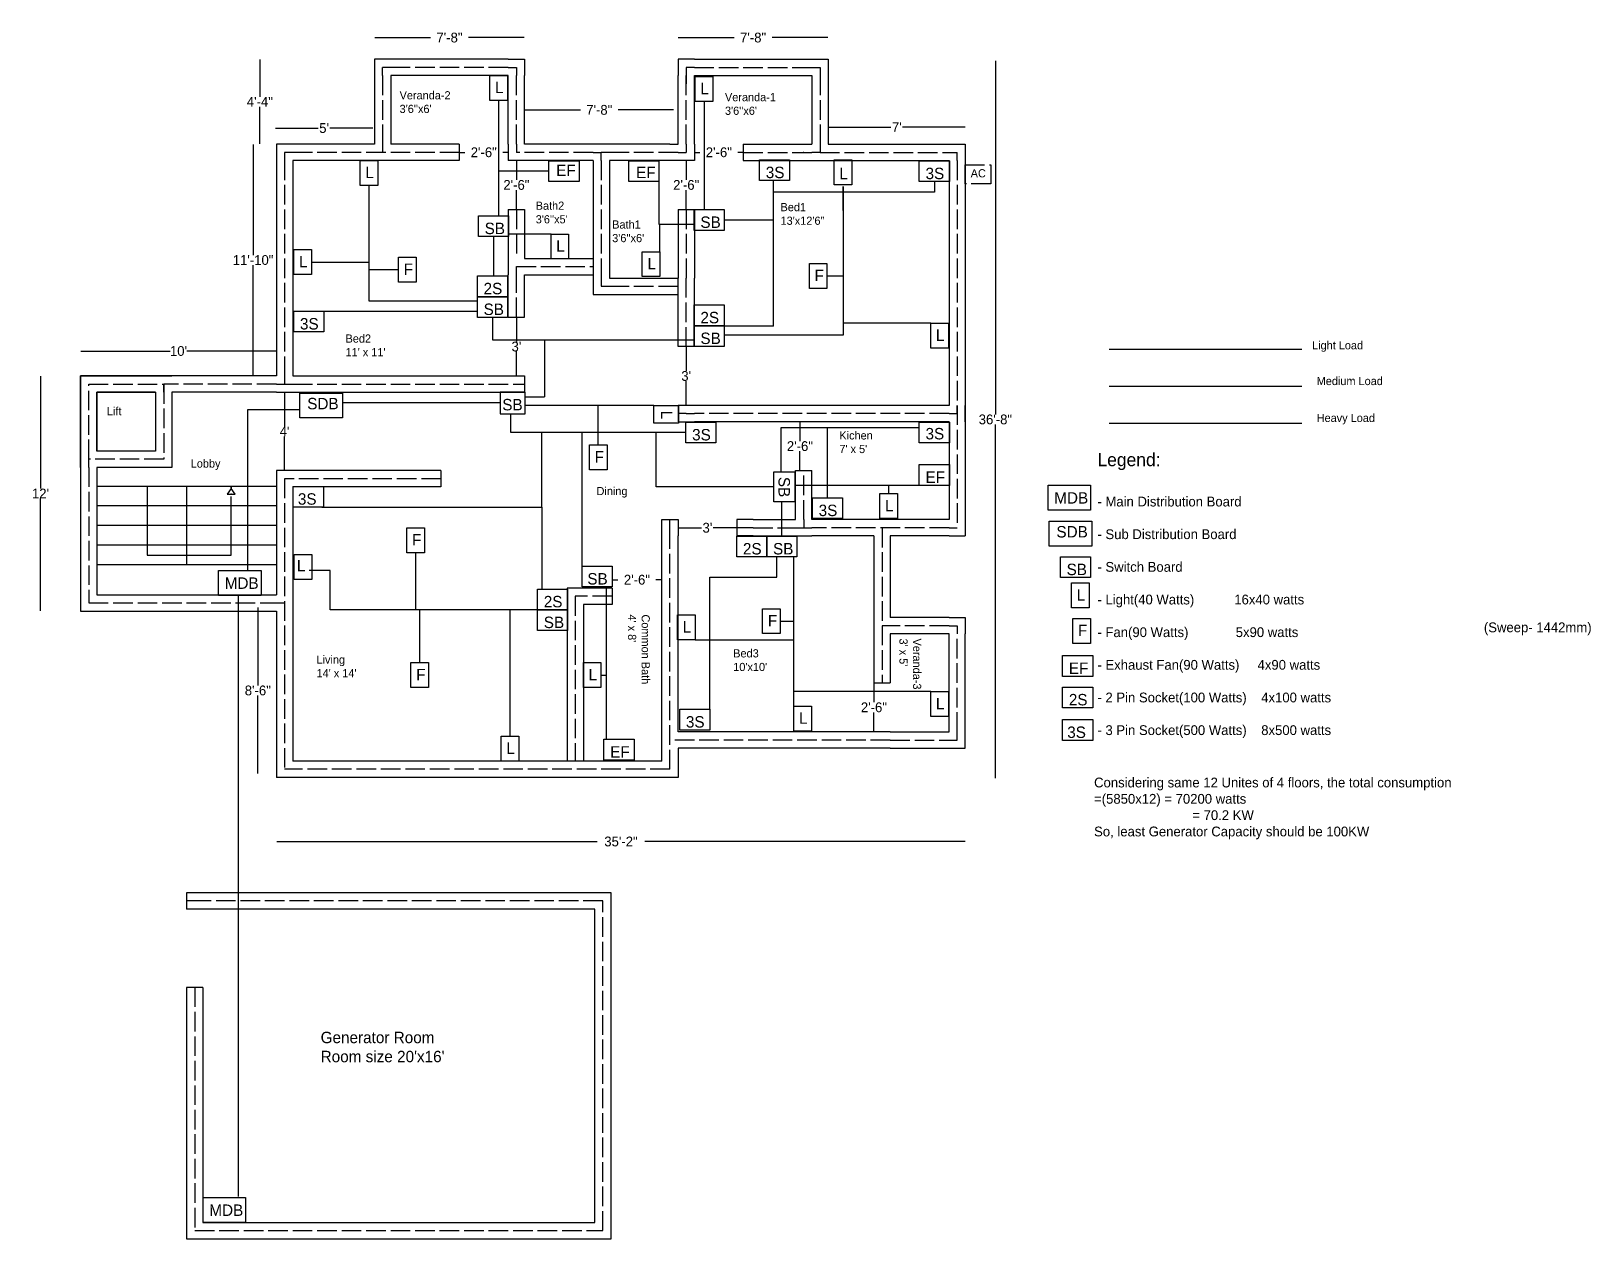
# Model space of a CAD drawing. Header units: inches. Extents: x -421 to 535, y -481 to 259.
import ezdxf

# ---------------------------------------------------------------- set-up
doc = ezdxf.new("R2010")
doc.units = ezdxf.units.IN
doc.header["$MEASUREMENT"] = 0
doc.linetypes.add('ACAD_ISO02W100', pattern=[15, 12, -3])
doc.dimstyles.get("Standard").update_dxf_attribs({"dimtxt": 0.18, "dimasz": 0.18, "dimexe": 0.18, "dimexo": 0.0625, "dimgap": 0.09, "dimtad": 0, "dimtih": 1, "dimtoh": 1, "dimdec": 4, "dimzin": 0, "dimdsep": 46, "dimtxsty": 'Standard', "dimcen": 0.09, "dimadec": 0, "dimazin": 0, "dimtfac": 1, "dimtdec": 4, "dimtofl": 0, "dimtmove": 0, "dimatfit": 3, "dimfxl": 1, "dimtolj": 1, "dimtzin": 0, "dimarcsym": 0})

# ---------------------------------------------------------------- blocks, each defined once
blk = doc.blocks.new('*D4')
at = {"color": 0, "lineweight": -2}
for p, q in [((-270.15, -237.35), (-73.86, -237.35)), ((151.61, -237.35), (-44.68, -237.35))]:
    blk.add_line(p, q, dxfattribs=at)
at = {"color": 0}
for points in [[(-270.15, -237.32), (-270.15, -237.38), (-270.33, -237.35)], [(151.61, -237.32), (151.61, -237.38), (151.79, -237.35)]]:
    blk.add_solid(points, dxfattribs=at)
at = {"layer": 'Defpoints', "color": 0}
for p in [(-270.33, -236.31), (151.79, -236.31), (151.79, -237.35)]:
    blk.add_point(p, dxfattribs=at)
at = {"color": 0, "insert": (-59.27, -237.35), "char_height": 6, "attachment_point": 5}
blk.add_mtext('\\A1;35\'-2"', dxfattribs=at)
blk = doc.blocks.new('*D5')
at = {"color": 0, "lineweight": -2}
for p, q in [((-64.52, -76.99), (-61.1, -76.99)), ((-34.51, -76.99), (-37.92, -76.99))]:
    blk.add_line(p, q, dxfattribs=at)
at = {"color": 0}
for points in [[(-64.52, -76.96), (-64.52, -77.02), (-64.7, -76.99)], [(-34.51, -76.96), (-34.51, -77.02), (-34.33, -76.99)]]:
    blk.add_solid(points, dxfattribs=at)
at = {"layer": 'Defpoints', "color": 0}
for p in [(-64.7, -76.99), (-64.7, -82.08), (-34.33, -82.08)]:
    blk.add_point(p, dxfattribs=at)
at = {"color": 0, "insert": (-49.51, -76.99), "char_height": 6, "attachment_point": 5}
blk.add_mtext('\\A1;2\'-6"', dxfattribs=at)
blk = doc.blocks.new('*D6')
at = {"color": 0, "lineweight": -2}
for p, q in [((-210.15, 255.13), (-175.92, 255.13)), ((-118.51, 255.13), (-152.74, 255.13))]:
    blk.add_line(p, q, dxfattribs=at)
at = {"color": 0}
for points in [[(-210.15, 255.16), (-210.15, 255.1), (-210.33, 255.13)], [(-118.51, 255.16), (-118.51, 255.1), (-118.33, 255.13)]]:
    blk.add_solid(points, dxfattribs=at)
at = {"layer": 'Defpoints', "color": 0}
for p in [(-118.33, 255.13), (-210.33, 241.85), (-118.33, 241.85)]:
    blk.add_point(p, dxfattribs=at)
at = {"color": 0, "insert": (-164.33, 255.13), "char_height": 6, "attachment_point": 5}
blk.add_mtext('\\A1;7\'-8"', dxfattribs=at)
blk = doc.blocks.new('*D7')
at = {"color": 0, "lineweight": -2}
for p, q in [((-270.94, 199.7), (-244.71, 199.7)), ((-211.3, 199.7), (-237.53, 199.7))]:
    blk.add_line(p, q, dxfattribs=at)
at = {"color": 0}
for points in [[(-270.94, 199.73), (-270.94, 199.67), (-271.12, 199.7)], [(-211.3, 199.73), (-211.3, 199.67), (-211.12, 199.7)]]:
    blk.add_solid(points, dxfattribs=at)
at = {"layer": 'Defpoints', "color": 0}
for p in [(-211.12, 199.7), (-271.12, 136.19), (-211.12, 136.19)]:
    blk.add_point(p, dxfattribs=at)
at = {"color": 0, "insert": (-241.12, 199.7), "char_height": 6, "attachment_point": 5}
blk.add_mtext("\\A1;5'", dxfattribs=at)
blk = doc.blocks.new('*D8')
at = {"color": 0, "lineweight": -2}
for p, q in [((-118.15, 210.85), (-84.17, 210.85)), ((-27.01, 210.85), (-60.99, 210.85))]:
    blk.add_line(p, q, dxfattribs=at)
at = {"color": 0}
for points in [[(-118.15, 210.88), (-118.15, 210.82), (-118.33, 210.85)], [(-27.01, 210.88), (-27.01, 210.82), (-26.83, 210.85)]]:
    blk.add_solid(points, dxfattribs=at)
at = {"layer": 'Defpoints', "color": 0}
for p in [(-26.83, 210.85), (-118.33, 189.85), (-26.83, 189.85)]:
    blk.add_point(p, dxfattribs=at)
at = {"color": 0, "insert": (-72.58, 210.85), "char_height": 6, "attachment_point": 5}
blk.add_mtext('\\A1;7\'-8"', dxfattribs=at)
blk = doc.blocks.new('*D9')
at = {"color": 0, "lineweight": -2}
for p, q in [((-24.15, 255.13), (10.08, 255.13)), ((67.49, 255.13), (33.26, 255.13))]:
    blk.add_line(p, q, dxfattribs=at)
at = {"color": 0}
for points in [[(-24.15, 255.16), (-24.15, 255.1), (-24.33, 255.13)], [(67.49, 255.16), (67.49, 255.1), (67.67, 255.13)]]:
    blk.add_solid(points, dxfattribs=at)
at = {"layer": 'Defpoints', "color": 0}
for p in [(67.67, 255.13), (-24.33, 241.85), (67.67, 241.85)]:
    blk.add_point(p, dxfattribs=at)
at = {"color": 0, "insert": (21.67, 255.13), "char_height": 6, "attachment_point": 5}
blk.add_mtext('\\A1;7\'-8"', dxfattribs=at)
blk = doc.blocks.new('*D10')
at = {"color": 0, "lineweight": -2}
for p, q in [((67.85, 200.21), (106.08, 200.21)), ((151.49, 200.21), (113.26, 200.21))]:
    blk.add_line(p, q, dxfattribs=at)
at = {"color": 0}
for points in [[(67.85, 200.24), (67.85, 200.18), (67.67, 200.21)], [(151.49, 200.24), (151.49, 200.18), (151.67, 200.21)]]:
    blk.add_solid(points, dxfattribs=at)
at = {"layer": 'Defpoints', "color": 0}
for p in [(151.67, 200.21), (67.67, 189.85), (151.67, 189.85)]:
    blk.add_point(p, dxfattribs=at)
at = {"color": 0, "insert": (109.67, 200.21), "char_height": 6, "attachment_point": 5}
blk.add_mtext("\\A1;7'", dxfattribs=at)
blk = doc.blocks.new('*D12')
at = {"color": 0, "lineweight": -2}
for p, q in [((-414.88, 47.67), (-414.88, -21.06)), ((-414.88, -95.97), (-414.88, -27.24))]:
    blk.add_line(p, q, dxfattribs=at)
at = {"color": 0}
for points in [[(-414.91, 47.67), (-414.85, 47.67), (-414.88, 47.85)], [(-414.91, -95.97), (-414.85, -95.97), (-414.88, -96.15)]]:
    blk.add_solid(points, dxfattribs=at)
at = {"layer": 'Defpoints', "color": 0}
for p in [(-390.33, 47.85), (-414.88, -96.15), (-390.33, -96.15)]:
    blk.add_point(p, dxfattribs=at)
at = {"color": 0, "insert": (-414.88, -24.15), "char_height": 6, "attachment_point": 5}
blk.add_mtext("\\A1;12'", dxfattribs=at)
blk = doc.blocks.new('*D13')
at = {"color": 0, "lineweight": -2}
for p, q in [((-390.15, 63.11), (-335.42, 63.11)), ((-270.51, 63.11), (-325.24, 63.11))]:
    blk.add_line(p, q, dxfattribs=at)
at = {"color": 0}
for points in [[(-390.15, 63.14), (-390.15, 63.08), (-390.33, 63.11)], [(-270.51, 63.14), (-270.51, 63.08), (-270.33, 63.11)]]:
    blk.add_solid(points, dxfattribs=at)
at = {"layer": 'Defpoints', "color": 0}
for p in [(-270.33, 63.11), (-390.33, 47.85), (-270.33, 47.85)]:
    blk.add_point(p, dxfattribs=at)
at = {"color": 0, "insert": (-330.33, 63.11), "char_height": 6, "attachment_point": 5}
blk.add_mtext("\\A1;10'", dxfattribs=at)
blk = doc.blocks.new('*D14')
at = {"color": 0, "lineweight": -2}
for p, q in [((-284.63, 189.67), (-284.63, 121.94)), ((-284.63, 48.03), (-284.63, 115.76))]:
    blk.add_line(p, q, dxfattribs=at)
at = {"color": 0}
for points in [[(-284.66, 189.67), (-284.6, 189.67), (-284.63, 189.85)], [(-284.66, 48.03), (-284.6, 48.03), (-284.63, 47.85)]]:
    blk.add_solid(points, dxfattribs=at)
at = {"layer": 'Defpoints', "color": 0}
for p in [(-284.63, 189.85), (-270.33, 189.85), (-270.51, 47.85)]:
    blk.add_point(p, dxfattribs=at)
at = {"color": 0, "insert": (-284.63, 118.85), "char_height": 6, "attachment_point": 5}
blk.add_mtext('\\A1;11\'-10"', dxfattribs=at)
blk = doc.blocks.new('*D15')
at = {"color": 0, "lineweight": -2}
for p, q in [((-281.74, -94.04), (-281.74, -141.74)), ((-281.74, -195.61), (-281.74, -147.92))]:
    blk.add_line(p, q, dxfattribs=at)
at = {"color": 0}
for points in [[(-281.77, -94.04), (-281.71, -94.04), (-281.74, -93.86)], [(-281.77, -195.61), (-281.71, -195.61), (-281.74, -195.79)]]:
    blk.add_solid(points, dxfattribs=at)
at = {"layer": 'Defpoints', "color": 0}
for p in [(-281.74, -93.86), (-259.65, -93.86), (-259.65, -195.79)]:
    blk.add_point(p, dxfattribs=at)
at = {"color": 0, "insert": (-281.74, -144.83), "char_height": 6, "attachment_point": 5}
blk.add_mtext('\\A1;8\'-6"', dxfattribs=at)
blk = doc.blocks.new('*D16')
at = {"color": 0, "lineweight": -2}
for p, q in [((-24.15, -45.15), (-9.92, -45.15)), ((11.49, -45.15), (-2.74, -45.15))]:
    blk.add_line(p, q, dxfattribs=at)
at = {"color": 0}
for points in [[(-24.15, -45.12), (-24.15, -45.18), (-24.33, -45.15)], [(11.49, -45.12), (11.49, -45.18), (11.67, -45.15)]]:
    blk.add_solid(points, dxfattribs=at)
at = {"layer": 'Defpoints', "color": 0}
for p in [(-24.33, -40.15), (11.67, -40.15), (11.67, -45.15)]:
    blk.add_point(p, dxfattribs=at)
at = {"color": 0, "insert": (-6.33, -45.15), "char_height": 6, "attachment_point": 5}
blk.add_mtext("\\A1;3'", dxfattribs=at)
blk = doc.blocks.new('*D17')
at = {"color": 0, "lineweight": -2}
for p, q in [((-19.33, 65.67), (-19.33, 50.91)), ((-19.33, 29.96), (-19.33, 44.73))]:
    blk.add_line(p, q, dxfattribs=at)
at = {"color": 0}
for points in [[(-19.36, 65.67), (-19.3, 65.67), (-19.33, 65.85)], [(-19.36, 29.96), (-19.3, 29.96), (-19.33, 29.78)]]:
    blk.add_solid(points, dxfattribs=at)
at = {"layer": 'Defpoints', "color": 0}
for p in [(-24.33, 65.85), (-23.97, 29.78), (-19.33, 29.78)]:
    blk.add_point(p, dxfattribs=at)
at = {"color": 0, "insert": (-19.33, 47.82), "char_height": 6, "attachment_point": 5}
blk.add_mtext("\\A1;3'", dxfattribs=at)
blk = doc.blocks.new('*D18')
at = {"color": 0, "lineweight": -2}
for p, q in [((-123.33, 83.67), (-123.33, 68.94)), ((-123.33, 48.03), (-123.33, 62.76))]:
    blk.add_line(p, q, dxfattribs=at)
at = {"color": 0}
for points in [[(-123.36, 83.67), (-123.3, 83.67), (-123.33, 83.85)], [(-123.36, 48.03), (-123.3, 48.03), (-123.33, 47.85)]]:
    blk.add_solid(points, dxfattribs=at)
at = {"layer": 'Defpoints', "color": 0}
for p in [(-123.33, 83.85), (-118.33, 83.85), (-118.33, 47.85)]:
    blk.add_point(p, dxfattribs=at)
at = {"color": 0, "insert": (-123.33, 65.85), "char_height": 6, "attachment_point": 5}
blk.add_mtext("\\A1;3'", dxfattribs=at)
blk = doc.blocks.new('*D19')
at = {"color": 0, "lineweight": -2}
for p, q in [((50.33, 19.67), (50.33, 7.94)), ((50.33, -9.97), (50.33, 1.76))]:
    blk.add_line(p, q, dxfattribs=at)
at = {"color": 0}
for points in [[(50.3, 19.67), (50.36, 19.67), (50.33, 19.85)], [(50.3, -9.97), (50.36, -9.97), (50.33, -10.15)]]:
    blk.add_solid(points, dxfattribs=at)
at = {"layer": 'Defpoints', "color": 0}
for p in [(50.33, 19.85), (57.67, 19.85), (57.67, -10.15)]:
    blk.add_point(p, dxfattribs=at)
at = {"color": 0, "insert": (50.33, 4.85), "char_height": 6, "attachment_point": 5}
blk.add_mtext('\\A1;2\'-6"', dxfattribs=at)
blk = doc.blocks.new('*D20')
at = {"color": 0, "lineweight": -2}
for p, q in [((-158.15, 184.85), (-154.92, 184.85)), ((-128.51, 184.85), (-131.74, 184.85))]:
    blk.add_line(p, q, dxfattribs=at)
at = {"color": 0}
for points in [[(-158.15, 184.88), (-158.15, 184.82), (-158.33, 184.85)], [(-128.51, 184.88), (-128.51, 184.82), (-128.33, 184.85)]]:
    blk.add_solid(points, dxfattribs=at)
at = {"layer": 'Defpoints', "color": 0}
for p in [(-158.33, 189.85), (-128.33, 189.85), (-128.33, 184.85)]:
    blk.add_point(p, dxfattribs=at)
at = {"color": 0, "insert": (-143.33, 184.85), "char_height": 6, "attachment_point": 5}
blk.add_mtext('\\A1;2\'-6"', dxfattribs=at)
blk = doc.blocks.new('*D21')
at = {"color": 0, "lineweight": -2}
for p, q in [((-123.33, 179.67), (-123.33, 167.94)), ((-123.33, 150.03), (-123.33, 161.76))]:
    blk.add_line(p, q, dxfattribs=at)
at = {"color": 0}
for points in [[(-123.36, 179.67), (-123.3, 179.67), (-123.33, 179.85)], [(-123.36, 150.03), (-123.3, 150.03), (-123.33, 149.85)]]:
    blk.add_solid(points, dxfattribs=at)
at = {"layer": 'Defpoints', "color": 0}
for p in [(-123.33, 179.85), (-118.33, 179.85), (-118.33, 149.85)]:
    blk.add_point(p, dxfattribs=at)
at = {"color": 0, "insert": (-123.33, 164.85), "char_height": 6, "attachment_point": 5}
blk.add_mtext('\\A1;2\'-6"', dxfattribs=at)
blk = doc.blocks.new('*D22')
at = {"color": 0, "lineweight": -2}
for p, q in [((-19.33, 179.67), (-19.33, 167.94)), ((-19.33, 150.03), (-19.33, 161.76))]:
    blk.add_line(p, q, dxfattribs=at)
at = {"color": 0}
for points in [[(-19.36, 179.67), (-19.3, 179.67), (-19.33, 179.85)], [(-19.36, 150.03), (-19.3, 150.03), (-19.33, 149.85)]]:
    blk.add_solid(points, dxfattribs=at)
at = {"layer": 'Defpoints', "color": 0}
for p in [(-19.33, 179.85), (-14.43, 179.85), (-14.43, 149.85)]:
    blk.add_point(p, dxfattribs=at)
at = {"color": 0, "insert": (-19.33, 164.85), "char_height": 6, "attachment_point": 5}
blk.add_mtext('\\A1;2\'-6"', dxfattribs=at)
blk = doc.blocks.new('*D23')
at = {"color": 0, "lineweight": -2}
for p, q in [((-14.15, 184.85), (-10.92, 184.85)), ((15.49, 184.85), (12.26, 184.85))]:
    blk.add_line(p, q, dxfattribs=at)
at = {"color": 0}
for points in [[(-14.15, 184.88), (-14.15, 184.82), (-14.33, 184.85)], [(15.49, 184.88), (15.49, 184.82), (15.67, 184.85)]]:
    blk.add_solid(points, dxfattribs=at)
at = {"layer": 'Defpoints', "color": 0}
for p in [(-14.33, 184.85), (-14.33, 179.85), (15.67, 179.85)]:
    blk.add_point(p, dxfattribs=at)
at = {"color": 0, "insert": (0.67, 184.85), "char_height": 6, "attachment_point": 5}
blk.add_mtext('\\A1;2\'-6"', dxfattribs=at)
blk = doc.blocks.new('*D24')
at = {"color": 0, "lineweight": -2}
for p, q in [((95.67, -140.33), (95.67, -152.06)), ((95.67, -169.97), (95.67, -158.24))]:
    blk.add_line(p, q, dxfattribs=at)
at = {"color": 0}
for points in [[(95.64, -140.33), (95.7, -140.33), (95.67, -140.15)], [(95.64, -169.97), (95.7, -169.97), (95.67, -170.15)]]:
    blk.add_solid(points, dxfattribs=at)
at = {"layer": 'Defpoints', "color": 0}
for p in [(95.67, -140.15), (95.67, -170.15), (95.67, -170.15)]:
    blk.add_point(p, dxfattribs=at)
at = {"color": 0, "insert": (95.67, -155.15), "char_height": 6, "attachment_point": 5}
blk.add_mtext('\\A1;2\'-6"', dxfattribs=at)
blk = doc.blocks.new('*D25')
at = {"color": 0, "lineweight": -2}
for p, q in [((-265.33, 37.67), (-265.33, 16.98)), ((-265.33, -9.9), (-265.33, 10.8))]:
    blk.add_line(p, q, dxfattribs=at)
at = {"color": 0}
for points in [[(-265.36, 37.67), (-265.3, 37.67), (-265.33, 37.85)], [(-265.36, -9.9), (-265.3, -9.9), (-265.33, -10.08)]]:
    blk.add_solid(points, dxfattribs=at)
at = {"layer": 'Defpoints', "color": 0}
for p in [(-270.33, 37.85), (-265.33, 37.85), (-270.33, -10.08)]:
    blk.add_point(p, dxfattribs=at)
at = {"color": 0, "insert": (-265.33, 13.89), "char_height": 6, "attachment_point": 5}
blk.add_mtext("\\A1;4'", dxfattribs=at)
blk = doc.blocks.new('*D26')
at = {"color": 0, "lineweight": -2}
for p, q in [((-280.5, 241.67), (-280.5, 218.94)), ((-280.5, 190.03), (-280.5, 212.76))]:
    blk.add_line(p, q, dxfattribs=at)
at = {"color": 0}
for points in [[(-280.53, 241.67), (-280.47, 241.67), (-280.5, 241.85)], [(-280.53, 190.03), (-280.47, 190.03), (-280.5, 189.85)]]:
    blk.add_solid(points, dxfattribs=at)
at = {"layer": 'Defpoints', "color": 0}
for p in [(-206.2, 241.85), (-280.5, 189.85), (-206.2, 189.85)]:
    blk.add_point(p, dxfattribs=at)
at = {"color": 0, "insert": (-280.5, 215.85), "char_height": 6, "attachment_point": 5}
blk.add_mtext('\\A1;4\'-4"', dxfattribs=at)
blk = doc.blocks.new('*D27')
at = {"color": 0, "lineweight": -2}
for p, q in [((170.09, 240.99), (170.09, 24.29)), ((170.09, -198.59), (170.09, 18.11))]:
    blk.add_line(p, q, dxfattribs=at)
at = {"color": 0}
for points in [[(170.06, 240.99), (170.12, 240.99), (170.09, 241.17)], [(170.06, -198.59), (170.12, -198.59), (170.09, -198.77)]]:
    blk.add_solid(points, dxfattribs=at)
at = {"layer": 'Defpoints', "color": 0}
for p in [(52.53, 241.17), (52.53, -198.77), (170.09, -198.77)]:
    blk.add_point(p, dxfattribs=at)
at = {"color": 0, "insert": (170.09, 21.2), "char_height": 6, "attachment_point": 5}
blk.add_mtext('\\A1;36\'-8"', dxfattribs=at)

msp = doc.modelspace()

# ---------------------------------------------------------------- linework, layer by layer
for p, q in [((-200.33, 241.85), (-210.33, 241.85)), ((-210.33, 241.85), (-210.33, 231.85)), ((-128.33, 241.85), (-200.33, 241.85)), ((-128.33, 241.85), (-118.33, 241.85)), ((-118.33, 241.85), (-118.33, 231.85)), ((-14.33, 241.85), (-24.33, 241.85)), ((-24.33, 241.85), (-24.33, 231.85)), ((-14.33, 241.85), (57.67, 241.85)), ((57.67, 241.85), (67.67, 241.85)), ((67.67, 241.85), (67.67, 231.85)), ((-210.33, 231.85), (-210.33, 189.85)), ((-200.33, 236.85), (-205.33, 236.85)), ((-205.33, 231.85), (-205.33, 236.85)), ((-128.33, 231.85), (-200.33, 231.85)), ((-200.33, 231.85), (-200.33, 189.85)), ((-128.33, 236.85), (-123.33, 236.85)), ((-128.33, 189.85), (-128.33, 231.85)), ((-123.33, 236.85), (-123.33, 231.85)), ((-118.33, 189.85), (-118.33, 231.85)), ((-24.33, 189.85), (-24.33, 231.85)), ((-14.33, 236.85), (-19.33, 236.85)), ((-19.33, 236.85), (-19.33, 226.85)), ((-14.33, 189.85), (-14.33, 231.85)), ((-14.33, 231.85), (57.67, 231.85)), ((57.67, 236.85), (62.67, 236.85)), ((57.67, 231.85), (57.67, 189.85)), ((62.67, 236.85), (62.67, 231.85)), ((67.67, 231.85), (67.67, 189.85)), ((-260.33, 189.85), (-270.33, 189.85)), ((-270.33, 189.85), (-270.33, 179.85)), ((-260.33, 184.85), (-265.33, 184.85)), ((-265.33, 184.85), (-265.33, 179.85)), ((-210.33, 189.85), (-260.33, 189.85)), ((-205.33, 189.85), (-205.33, 184.85)), ((-158.33, 189.85), (-200.33, 189.85)), ((-158.33, 189.85), (-158.33, 179.85)), ((-128.33, 189.85), (-128.33, 179.85)), ((-123.33, 189.85), (-123.33, 184.85)), ((-76.33, 189.85), (-118.33, 189.85)), ((-66.33, 189.85), (-76.33, 189.85)), ((-76.33, 184.85), (-71.33, 184.85)), ((-66.33, 184.85), (-71.33, 184.85)), ((-71.33, 179.85), (-71.33, 184.85)), ((-29.33, 189.85), (-66.33, 189.85)), ((-29.33, 189.85), (-24.33, 189.85)), ((-24.33, 184.85), (-19.33, 184.85)), ((-19.33, 189.85), (-19.33, 184.85)), ((-14.33, 189.85), (-14.33, 179.85)), ((15.67, 189.85), (57.67, 189.85)), ((15.67, 189.85), (15.67, 179.85)), ((62.67, 189.85), (62.67, 184.85)), ((67.67, 189.85), (141.67, 189.85)), ((141.67, 189.85), (151.67, 189.85)), ((141.67, 184.85), (146.67, 184.85)), ((146.67, 179.85), (146.67, 184.85)), ((151.67, 189.85), (151.67, 179.85)), ((-270.33, 179.85), (-270.33, 47.85)), ((-158.33, 179.85), (-260.33, 179.85)), ((-260.33, 179.85), (-260.33, 47.85)), ((-118.33, 179.85), (-128.33, 179.85)), ((-76.33, 179.85), (-118.33, 179.85)), ((-76.33, 179.85), (-76.33, 107.85)), ((-24.33, 179.85), (-66.33, 179.85)), ((-66.33, 179.85), (-66.33, 107.85)), ((-14.33, 179.85), (-24.33, 179.85)), ((15.67, 179.85), (57.67, 179.85)), ((57.67, 179.85), (141.67, 179.85)), ((141.67, 179.85), (141.67, 29.85)), ((151.67, 179.85), (151.67, 29.85)), ((132.69, 166.92), (132.69, 160.4)), ((-128.33, 149.85), (-118.33, 149.85)), ((-128.33, 149.85), (-128.33, 119.85)), ((-118.33, 149.85), (-118.33, 119.85)), ((-24.33, 149.85), (-24.33, 107.85)), ((-24.33, 149.85), (-14.33, 149.85)), ((-14.33, 149.85), (-14.33, 107.85)), ((-128.33, 119.85), (-128.33, 109.85)), ((-123.33, 109.85), (-123.33, 114.85)), ((-118.33, 119.85), (-76.33, 119.85)), ((-128.33, 83.85), (-128.33, 109.85)), ((-118.33, 83.85), (-118.33, 109.85)), ((-118.33, 109.85), (-76.33, 109.85)), ((-76.33, 107.85), (-76.33, 97.85)), ((-71.33, 107.85), (-71.33, 102.85)), ((-66.33, 107.85), (-24.33, 107.85)), ((-24.33, 65.85), (-24.33, 107.85)), ((-14.33, 65.85), (-14.33, 107.85)), ((-76.33, 97.85), (-66.33, 97.85)), ((-71.33, 102.85), (-66.33, 102.85)), ((-66.33, 97.85), (-24.33, 97.85)), ((-128.33, 83.85), (-118.33, 83.85)), ((-14.33, 65.85), (-14.33, 75.85)), ((-14.33, 65.85), (-24.33, 65.85)), ((-270.33, 47.85), (-390.33, 47.85)), ((-390.33, 47.85), (-390.33, -96.15)), ((-265.33, 47.85), (-265.33, 42.85)), ((-260.33, 47.85), (-118.33, 47.85)), ((-118.33, 47.85), (-118.33, 37.85)), ((-339.33, 37.85), (-339.33, 42.85)), ((-265.33, 42.85), (-260.33, 42.85)), ((-265.33, 42.85), (-260.33, 42.85)), ((-380.33, 37.85), (-380.33, 1.85)), ((-344.33, 37.85), (-380.33, 37.85)), ((-270.33, 37.85), (-334.33, 37.85)), ((-270.33, 37.85), (-118.33, 37.85)), ((-24.33, 29.85), (-24.33, 19.85)), ((-14.33, 29.85), (-24.33, 29.85)), ((141.67, 29.85), (-14.33, 29.85)), ((146.67, 24.85), (146.67, 29.85)), ((151.67, 19.85), (151.67, 29.85)), ((151.67, 29.85), (151.67, -50.15)), ((-19.33, 24.85), (-24.33, 24.85)), ((-24.33, 19.85), (-14.33, 19.85)), ((-19.33, 24.85), (-14.33, 24.85)), ((141.67, 19.85), (-14.33, 19.85)), ((141.67, 24.85), (146.67, 24.85)), ((141.67, 19.85), (141.67, -40.15)), ((-385.33, -8.15), (-385.33, -3.15)), ((-380.33, -8.15), (-380.33, -86.15)), ((-169.57, -10.08), (-270.33, -10.08)), ((-270.33, -10.08), (-270.33, -86.15)), ((-169.57, -10.08), (-169.57, -20.08)), ((47.67, -40.15), (47.67, -10.15)), ((47.67, -10.15), (57.67, -10.15)), ((57.67, -40.15), (57.67, -10.15)), ((-380.33, -19.55), (-270.33, -19.55)), ((-349.5, -19.55), (-349.5, -62)), ((-325.33, -19.55), (-325.33, -67.55)), ((-298.13, -21.03), (-300.6, -24.48)), ((-300.6, -24.48), (-295.66, -24.48)), ((-295.66, -24.48), (-298.13, -21.03)), ((-298.13, -62), (-298.13, -25.96)), ((-169.57, -20.08), (-260.33, -20.08)), ((-260.33, -20.08), (-260.33, -188.08)), ((-380.33, -31.55), (-270.33, -31.55)), ((-380.33, -43.55), (-270.33, -43.55)), ((-34.33, -50.15), (-34.33, -40.15)), ((-34.33, -40.15), (-24.33, -40.15)), ((-29.33, -50.15), (-29.33, -40.15)), ((-24.33, -40.15), (-24.33, -50.15)), ((21.67, -40.15), (11.67, -40.15)), ((11.67, -40.15), (11.67, -50.15)), ((21.67, -45.15), (11.67, -45.15)), ((21.67, -40.15), (47.67, -40.15)), ((47.67, -45.15), (52.67, -45.15)), ((52.67, -40.15), (52.67, -45.15)), ((52.67, -45.15), (57.67, -45.15)), ((141.67, -40.15), (57.67, -40.15)), ((141.67, -40.15), (105.67, -40.15)), ((141.67, -45.15), (146.67, -45.15)), ((-380.33, -55.55), (-270.33, -55.55)), ((-34.33, -188.08), (-34.33, -50.15)), ((-24.33, -170.15), (-24.33, -50.15)), ((21.67, -50.15), (11.67, -50.15)), ((21.67, -50.15), (47.67, -50.15)), ((47.67, -50.15), (57.67, -50.15)), ((95.67, -50.15), (57.67, -50.15)), ((95.67, -50.15), (95.67, -140.15)), ((141.67, -50.15), (105.67, -50.15)), ((105.67, -50.15), (105.67, -100.15)), ((141.67, -50.15), (151.67, -50.15)), ((-349.5, -62), (-298.13, -62)), ((-380.33, -67.55), (-270.33, -67.55)), ((-92.33, -82.08), (-92.33, -188.08)), ((-64.7, -82.08), (-92.33, -82.08)), ((-64.7, -82.08), (-64.7, -92.08)), ((-380.33, -86.15), (-270.33, -86.15)), ((-82.33, -92.08), (-82.33, -188.08)), ((-64.7, -92.08), (-82.33, -92.08)), ((-390.33, -96.15), (-270.33, -96.15)), ((-270.33, -96.15), (-270.33, -198.08)), ((141.67, -100.15), (105.67, -100.15)), ((141.67, -100.15), (151.6, -100.15)), ((151.6, -100.15), (151.6, -110.15)), ((105.67, -105.15), (100.67, -105.15)), ((141.67, -110.15), (105.67, -110.15)), ((105.67, -110.15), (105.67, -140.15)), ((141.67, -105.15), (146.67, -105.15)), ((141.67, -170.15), (141.67, -110.15)), ((146.67, -105.15), (146.67, -110.15)), ((151.67, -170.15), (151.67, -110.15)), ((95.67, -140.15), (105.67, -140.15)), ((-14.33, -170.15), (-24.33, -170.15)), ((105.67, -170.15), (-14.33, -170.15)), ((105.67, -170.15), (141.67, -170.15)), ((146.67, -175.15), (146.67, -170.15)), ((151.6, -180.15), (151.67, -170.15)), ((-14.33, -180.15), (-24.33, -180.15)), ((-24.33, -180.15), (-24.33, -198.08)), ((105.67, -180.15), (-14.33, -180.15)), ((105.67, -180.15), (141.67, -180.15)), ((141.67, -175.15), (146.67, -175.15)), ((141.67, -180.15), (151.6, -180.15)), ((-34.33, -188.08), (-260.33, -188.08)), ((-24.29, -198.08), (-270.33, -198.08)), ((-320.35, -273.7), (-325.35, -273.7)), ((-315.35, -278.7), (-325.35, -278.7)), ((-315.35, -326.7), (-325.35, -326.7))]:
    msp.add_line(p, q)
at = {"linetype": 'ACAD_ISO02W100'}
for p, q in [((-205.33, 231.85), (-205.33, 189.85)), ((-128.33, 236.85), (-200.33, 236.85)), ((-123.33, 189.85), (-123.33, 231.85)), ((-19.33, 189.85), (-19.33, 231.85)), ((-14.33, 236.85), (57.67, 236.85)), ((62.67, 231.85), (62.67, 189.85)), ((-158.33, 184.85), (-260.33, 184.85)), ((-76.33, 184.85), (-123.33, 184.85)), ((-24.33, 184.85), (-66.33, 184.85)), ((15.67, 184.85), (57.67, 184.85)), ((62.67, 184.85), (57.67, 184.85)), ((62.67, 184.85), (141.67, 184.85)), ((-265.33, 179.85), (-265.33, 47.85)), ((-71.33, 179.85), (-71.33, 107.85)), ((146.67, 179.85), (146.67, 29.85)), ((-123.33, 149.85), (-123.33, 119.85)), ((-19.33, 149.85), (-19.33, 107.85)), ((-123.33, 114.85), (-76.33, 114.85)), ((-123.33, 83.85), (-123.33, 109.85)), ((-19.33, 65.85), (-19.33, 107.85)), ((-66.33, 102.85), (-24.33, 102.85)), ((-270.33, 42.85), (-339.33, 42.85)), ((-270.33, 42.85), (-265.33, 42.85)), ((-260.33, 42.85), (-118.33, 42.85)), ((146.67, 29.85), (146.67, -45.15)), ((141.67, 24.85), (-14.33, 24.85)), ((-385.33, -8.15), (-385.33, -91.15)), ((-169.57, -15.08), (-265.33, -15.08)), ((-265.33, -15.08), (-265.33, -193.08)), ((52.67, -40.15), (52.67, -10.15)), ((21.67, -45.15), (47.67, -45.15)), ((141.67, -45.15), (57.67, -45.15)), ((100.67, -45.15), (100.67, -140.15)), ((-29.33, -193.08), (-29.33, -50.15)), ((-385.33, -91.15), (-270.33, -91.15)), ((-270.33, -91.15), (-265.33, -91.15)), ((-87.33, -87.08), (-87.33, -188.08)), ((-64.7, -87.08), (-87.33, -87.08)), ((141.67, -105.15), (105.67, -105.15)), ((146.67, -170.15), (146.67, -110.15)), ((-14.33, -175.15), (-29.33, -175.15)), ((105.67, -175.15), (-14.33, -175.15)), ((105.67, -175.15), (141.67, -175.15)), ((-29.33, -193.08), (-265.33, -193.08))]:
    msp.add_line(p, q, dxfattribs=at)
at = {"color": 1}
for p, q in [((-134.22, 216.68), (-134.22, 149.77)), ((-8.39, 216.05), (-8.39, 149.85)), ((-103.4, 173.27), (-134.22, 173.27)), ((-213.65, 164.61), (-213.65, 93.89)), ((-36.03, 166.92), (-36.03, 140.88)), ((76.77, 163.97), (76.77, 72.93)), ((76.77, 163.97), (76.77, 163.97)), ((76.77, 149.27), (76.77, 163.97)), ((-134.22, 149.77), (-134.22, 145.96)), ((-102.12, 134.76), (-128.33, 134.76)), ((-36.03, 140.88), (-14.43, 140.88)), ((-35.4, 123.97), (-35.4, 140.88)), ((-248.92, 117.62), (-213.65, 117.62)), ((-195.54, 112.94), (-213.65, 112.94)), ((66.92, 109.13), (76.77, 109.13)), ((-213.65, 93.89), (-147.24, 93.89)), ((130.47, 80.15), (76.77, 80.15)), ((76.77, 72.93), (4, 72.93)), ((239.69, 64.22), (357.72, 64.22)), ((-39.21, 29.78), (-118.01, 29.78)), ((-73.21, 5.62), (-73.21, 29.78)), ((123.47, -19.15), (47.16, -19.15)), ((104.73, -24.23), (104.73, -19.15)), ((-185.06, -60.42), (-185.06, -95.35)), ((46.58, -154.41), (46.58, -62.96)), ((-237.48, -71.34), (-250.19, -71.34)), ((-237.48, -95.35), (-237.48, -71.34)), ((-68.44, -82.14), (-68.44, -174.85)), ((-110.39, -95.35), (-237.48, -95.35)), ((-182.51, -127.74), (-182.51, -95.35)), ((-127.23, -172.83), (-127.23, -95.35)), ((38.32, -102.34), (46.58, -102.34)), ((-13.79, -113.77), (46.58, -113.77)), ((-71.52, -135.36), (-68.44, -135.36)), ((130.47, -145.52), (46.58, -145.52))]:
    msp.add_line(p, q, dxfattribs=at)
at = {"color": 5}
for p, q in [((34.23, 78.45), (34.23, 167.56)), ((132.69, 160.4), (34.23, 160.4)), ((4, 143.42), (34.23, 143.42)), ((-137.39, 133.26), (-137.39, 109.13)), ((-241.3, 87.54), (-147.24, 87.54)), ((-138.03, 83.73), (-138.03, 69.95)), ((34.23, 78.45), (4, 78.45)), ((-138.03, 69.95), (-14.33, 69.95)), ((-106.22, 69.95), (-106.22, 35.06)), ((239.69, 41.62), (357.72, 41.62)), ((-133.26, 31.34), (-229.86, 31.34)), ((-117.71, 35.06), (-106.22, 35.06)), ((-126.71, 13.24), (-126.71, 24.67)), ((-19.51, 13.24), (-126.71, 13.24)), ((-107.72, -32.48), (-107.72, 13.24)), ((-83.06, -68.68), (-83.06, 13.24)), ((-37.76, -20), (-37.76, 13.24)), ((123.14, 16.09), (38.69, 16.09)), ((38.69, 16.09), (38.69, -10.78)), ((67.23, -26.77), (67.23, 16.09)), ((34.45, -20), (-37.76, -20)), ((-242.57, -32.48), (-107.72, -32.48)), ((-107.72, -32.48), (-107.72, -82.65)), ((39.27, -50.26), (39.27, -29.21)), ((36.19, -75.32), (36.19, -62.96)), ((-4.89, -156.32), (-4.89, -75.32)), ((-4.89, -75.32), (36.19, -75.32))]:
    msp.add_line(p, q, dxfattribs=at)
at = {"color": 2}
for p, q in [((-287.76, 27.35), (-255.91, 27.35)), ((-287.76, -71.33), (-287.76, 27.35)), ((239.69, 19.01), (357.72, 19.01)), ((-293.76, -86.15), (-293.76, -454.7))]:
    msp.add_line(p, q, dxfattribs=at)
for points in [[(-139.62, 231.92), (-128.82, 231.92), (-128.82, 216.68), (-139.62, 216.68)], [(-13.79, 231.29), (-2.99, 231.29), (-2.99, 216.05), (-13.79, 216.05)], [(-219.06, 179.85), (-208.25, 179.85), (-208.25, 164.61), (-219.06, 164.61)], [(-103.4, 179.62), (-84.97, 179.62), (-84.97, 166.92), (-103.4, 166.92)], [(-54.46, 179.62), (-36.03, 179.62), (-36.03, 166.92), (-54.46, 166.92)], [(25.61, 180.26), (44.04, 180.26), (44.04, 167.56), (25.61, 167.56)], [(71.36, 180.2), (82.17, 180.2), (82.17, 164.96), (71.36, 164.96)], [(123.47, 179.62), (141.9, 179.62), (141.9, 166.92), (123.47, 166.92)], [(-146.61, 145.96), (-128.18, 145.96), (-128.18, 133.26), (-146.61, 133.26)], [(-14.43, 149.77), (4, 149.77), (4, 137.07), (-14.43, 137.07)], [(-102.12, 134.76), (-91.32, 134.76), (-91.32, 119.52), (-102.12, 119.52)], [(-259.73, 125.24), (-248.92, 125.24), (-248.92, 110), (-259.73, 110)], [(-195.54, 120.56), (-184.74, 120.56), (-184.74, 105.32), (-195.54, 105.32)], [(-46.2, 123.97), (-35.4, 123.97), (-35.4, 108.73), (-46.2, 108.73)], [(56.11, 116.75), (66.92, 116.75), (66.92, 101.51), (56.11, 101.51)], [(-147.24, 109.13), (-128.82, 109.13), (-128.82, 96.43), (-147.24, 96.43)], [(-147.24, 96.43), (-128.82, 96.43), (-128.82, 83.73), (-147.24, 83.73)], [(-259.73, 87.54), (-241.3, 87.54), (-241.3, 74.84), (-259.73, 74.84)], [(-14.43, 91.35), (4, 91.35), (4, 78.65), (-14.43, 78.65)], [(-14.43, 78.65), (4, 78.65), (4, 65.95), (-14.43, 65.95)], [(130.47, 80.15), (141.27, 80.15), (141.27, 64.91), (130.47, 64.91)], [(-380.33, 37.85), (-344.33, 37.85), (-344.33, 1.85), (-380.33, 1.85)], [(-255.91, 37.37), (-229.86, 37.37), (-229.86, 22.13), (-255.91, 22.13)], [(-133.26, 24.67), (-118.01, 24.67), (-118.01, 38.01), (-133.26, 38.01)], [(-23.97, 29.78), (-23.97, 18.98), (-39.21, 18.98), (-39.21, 29.78)], [(-19.51, 19.59), (-1.08, 19.59), (-1.08, 6.89), (-19.51, 6.89)], [(123.47, 19.59), (141.9, 19.59), (141.9, 6.89), (123.47, 6.89)], [(-78.61, 5.62), (-67.81, 5.62), (-67.81, -9.62), (-78.61, -9.62)], [(123.47, -6.45), (141.9, -6.45), (141.9, -19.15), (123.47, -19.15)], [(47.16, -10.78), (47.16, -29.21), (34.45, -29.21), (34.45, -10.78)], [(-260.01, -19.78), (-241.58, -19.78), (-241.58, -32.48), (-260.01, -32.48)], [(58.02, -26.77), (76.45, -26.77), (76.45, -39.47), (58.02, -39.47)], [(99.33, -24.23), (110.13, -24.23), (110.13, -39.47), (99.33, -39.47)], [(202.32, -19.13), (228.38, -19.13), (228.38, -34.37), (202.32, -34.37)], [(-190.46, -45.18), (-179.65, -45.18), (-179.65, -60.42), (-190.46, -60.42)], [(203.01, -41.13), (229.06, -41.13), (229.06, -56.38), (203.01, -56.38)], [(11.63, -50.26), (30.06, -50.26), (30.06, -62.96), (11.63, -62.96)], [(30.06, -50.26), (48.49, -50.26), (48.49, -62.96), (30.06, -62.96)], [(-259.52, -61.55), (-248.71, -61.55), (-248.71, -76.79), (-259.52, -76.79)], [(209.89, -62.93), (228.32, -62.93), (228.32, -75.63), (209.89, -75.63)], [(-305.83, -71.33), (-279.78, -71.33), (-279.78, -86.58), (-305.83, -86.58)], [(-83.06, -68.68), (-64.63, -68.68), (-64.63, -81.38), (-83.06, -81.38)], [(-110.39, -82.65), (-91.96, -82.65), (-91.96, -95.35), (-110.39, -95.35)], [(216.77, -78.96), (227.58, -78.96), (227.58, -94.2), (216.77, -94.2)], [(-110.39, -95.35), (-91.96, -95.35), (-91.96, -108.05), (-110.39, -108.05)], [(27.52, -94.72), (38.32, -94.72), (38.32, -109.96), (27.52, -109.96)], [(-24.59, -98.53), (-13.79, -98.53), (-13.79, -113.77), (-24.59, -113.77)], [(217.46, -100.69), (228.27, -100.69), (228.27, -115.93), (217.46, -115.93)], [(211.27, -123.46), (229.7, -123.46), (229.7, -136.16), (211.27, -136.16)], [(-187.92, -127.74), (-177.11, -127.74), (-177.11, -142.98), (-187.92, -142.98)], [(-82.33, -127.74), (-71.52, -127.74), (-71.52, -142.98), (-82.33, -142.98)], [(211.27, -142.72), (229.7, -142.72), (229.7, -155.42), (211.27, -155.42)], [(130.47, -145.52), (141.27, -145.52), (141.27, -160.76), (130.47, -160.76)], [(-23.32, -156.32), (-4.89, -156.32), (-4.89, -169.02), (-23.32, -169.02)], [(46.58, -154.41), (57.38, -154.41), (57.38, -169.65), (46.58, -169.65)], [(211.27, -162.66), (229.7, -162.66), (229.7, -175.36), (211.27, -175.36)], [(-132.63, -172.83), (-121.83, -172.83), (-121.83, -188.07), (-132.63, -188.07)], [(-69.71, -174.73), (-51.29, -174.73), (-51.29, -187.43), (-69.71, -187.43)], [(-315.26, -455.46), (-289.21, -455.46), (-289.21, -470.7), (-315.26, -470.7)]]:
    msp.add_lwpolyline(points, close=True)
at = {"linetype": 'ACAD_ISO02W100'}
for points in [[(151.51, 177.26), (167.34, 177.26), (167.34, 165.57), (151.51, 165.57)], [(-385.33, 42.85), (-339.33, 42.85), (-339.33, -3.15), (-385.33, -3.15)]]:
    msp.add_lwpolyline(points, close=True, dxfattribs=at)
for points in [[(-390.33, -8.15), (-390.33, 47.85), (-334.33, 47.85)], [(-334.33, 37.85), (-334.33, -8.15), (-380.33, -8.15)], [(-325.35, -326.7), (-325.35, -480.7), (-65.35, -480.7), (-65.35, -268.7), (-325.35, -268.7), (-325.35, -278.7)], [(-315.35, -326.7), (-315.35, -470.7), (-75.35, -470.7), (-75.35, -278.7), (-315.35, -278.7)]]:
    msp.add_lwpolyline(points)
msp.add_lwpolyline([(-320.35, -326.7), (-320.35, -475.7), (-70.35, -475.7), (-70.35, -273.7), (-320.35, -273.7)], dxfattribs=at)
for p in [(52.52, 184.85), (-298.13, -20.53), (-298.13, -21.03), (-298.13, -24.48)]:
    msp.add_point(p)

# ---------------------------------------------------------------- texts
at = {"attachment_point": 1}
for s, insert, char_height, width in [("Veranda-2\\P3'6''x6'", (-194.88, 222.3), 5, 52.3045), ('L', (-136.44, 228.11), 7, 8.2613), ('L', (-10.62, 227.48), 7, 8.2613), ("Veranda-1\\P3'6''x6'", (4.43, 221.16), 5, 72.0954), ('L', (-215.88, 176.04), 7, 8.2613), ('EF', (-98.95, 177.31), 7, 8.2613), ('EF', (-50.02, 176.04), 7, 8.2613), ('3S', (29.42, 176.04), 7, 8.2613), ('L', (74.54, 175.41), 7, 8.2613), ('3S', (127.29, 175.41), 7, 8.2613), ('AC', (154.95, 174.51), 5, 26.1542), ("Bath2\\P3'6''x5'", (-111.51, 154.67), 5, 39.5818), ("Bed1\\P13'x12'6{\\fArial|b0|i0|c0|p34;”}", (38.47, 153.8), 5, 32.5136), ("Bath1\\P3'6''x6'", (-64.66, 143.15), 5, 38.875), ('SB', (-10.62, 145.56), 7, 8.2613), ('SB', (-142.8, 141.75), 7, 8.2613), ('L', (-98.95, 130.95), 7, 8.2613), ('L', (-256.55, 121.43), 7, 8.2613), ('F', (-192.37, 116.75), 7, 8.2613), ('L', (-43.03, 120.16), 7, 8.2613), ('F', (59.29, 112.94), 7, 8.2613), ('2S', (-143.43, 104.92), 7, 8.2613), ('SB', (-143.43, 92.21), 7, 8.2613), ('2S', (-10.62, 87.13), 7, 8.2613), ('3S', (-255.92, 83.32), 7, 8.2613), ("Bed2\\P11' x 11'", (-228, 73.28), 5, 122.9862), ('SB', (-10.62, 74.43), 7, 8.2613), ('L', (133.64, 76.34), 7, 8.2613), ('Lift', (-374.2, 28.83), 5, 23.7103), ('SDB', (-251.47, 34.43), 7, 8.2613), ('SB', (-131.99, 33.79), 7, 8.2613), ('3S', (-15.7, 15.37), 7, 8.2613), ("Kichen\\P7' x 5'", (74.51, 13.95), 5, 70.6818), ('3S', (127.29, 16.01), 7, 8.2613), ('F', (-75.44, 1.81), 7, 8.2613), ('{\\H1.333x;Legend:\\P\\P}- Main Distribution Board\\P\\P- Sub Distribution Board\\P\\P- Switch Board\\P\\P- Light(40 Watts)           16x40 watts\\P\\P- Fan(90 Watts)             5x90 watts\\P\\P- Exhaust Fan(90 Watts)     4x90 watts\\P\\P- 2 Pin Socket(100 Watts)    4x100 watts\\P\\P- 3 Pin Socket(500 Watts)    8x500 watts', (232.6, 0.59), 6, 249.8412), ('Lobby', (-322.83, -3.26), 5, 35.0715), ('EF', (127.29, -10.66), 7, 8.2613), ('3S', (-257.19, -24), 7, 8.2613), ('Dining', (-74.24, -20.13), 5, 30.972), ('L', (102.5, -28.04), 7, 8.2613), ('MDB', (206.13, -23.34), 7, 8.2613), ('3S', (61.83, -30.98), 7, 8.2613), ('SDB', (207.46, -44.08), 7, 8.2613), ('F', (-187.28, -48.99), 7, 8.2613), ('2S', (15.44, -54.48), 7, 8.2613), ('SB', (33.87, -54.48), 7, 8.2613), ('L', (-257.82, -64.87), 7, 8.2613), ('MDB', (-302.02, -75.55), 7, 8.2613), ('SB', (-79.88, -72.9), 7, 8.2613), ('SB', (213.7, -67.15), 7, 8.2613), ('L', (219.95, -82.77), 7, 8.2613), ('2S', (-106.57, -86.87), 7, 8.2613), ('SB', (-106.57, -99.57), 7, 8.2613), ('L', (-21.42, -102.34), 7, 8.2613), ('F', (30.69, -98.53), 7, 8.2613), ('F', (220.64, -104.5), 7, 8.2613), ('(Sweep- 1442mm)', (469.33, -103.14), 6, 111.4994), ("Living\\P14' x 14'", (-245.78, -123.4), 5, 83.4045), ("Bed3\\P10'x10'", (9.49, -119.55), 5, 77.7499), ('F', (-184.74, -131.55), 7, 8.2613), ('L', (-79.15, -131.55), 7, 8.2613), ('EF', (215.08, -127.67), 7, 8.2613), ('L', (133.64, -149.33), 7, 8.2613), ('2S', (215.08, -146.93), 7, 8.2613), ('3S', (-19.51, -160.53), 7, 8.2613), ('L', (49.76, -158.22), 7, 8.2613), ('3S', (214.09, -166.88), 7, 8.2613), ('L', (-129.45, -176.64), 7, 8.2613), ('EF', (-65.9, -178.95), 7, 8.2613), ('Considering same 12 Unites of 4 floors, the total consumption =(5850x12) = 70200 watts\\P                           = 70.2 KW\\PSo, least Generator Capacity should be 100KW ', (230.54, -198.18), 6, 250.5294), ("Generator Room\\PRoom size 20'x16'", (-243.25, -353.86), 7, 136.4217), ('MDB', (-311.45, -459.68), 7, 8.2613)]:
    msp.add_mtext(s, dxfattribs=dict(at, insert=insert, char_height=char_height, width=width))
at = {"color": 1, "insert": (364.09, 69.16), "char_height": 5, "width": 132.8817, "attachment_point": 1}
msp.add_mtext('Light Load', dxfattribs=at)
at = {"color": 5, "insert": (366.91, 47.27), "char_height": 5, "width": 95.4204, "attachment_point": 1}
msp.add_mtext('Medium Load', dxfattribs=at)
at = {"attachment_point": 1, "rotation": 270}
for s, insert, char_height, width in [('L', (-27.78, 26.61), 7, 8.2613), ('SB', (44.21, -13.96), 7, 8.2613), ("Common Bath\\P4' x 8'", (-41.64, -98.24), 5, 55.7497), ("Veranda-3\\P3' x 5'", (124.63, -112.97), 5, 55.7497)]:
    msp.add_mtext(s, dxfattribs=dict(at, insert=insert, char_height=char_height, width=width))
at = {"color": 2, "insert": (366.91, 24.66), "char_height": 5, "width": 101.0749, "attachment_point": 1}
msp.add_mtext('Heavy Load', dxfattribs=at)

# ---------------------------------------------------------------- dimensions: what is measured, and where the dimension line sits
for base, p1, p2, picture, middle in [((-118.33, 255.13), (-210.33, 241.85), (-118.33, 241.85), '*D6', (-164.33, 255.13)), ((67.67, 255.13), (-24.33, 241.85), (67.67, 241.85), '*D9', (21.67, 255.13)), ((-26.82659447, 210.85304316), (-118.32659447, 189.85304316), (-26.82659447, 189.85304316), '*D8', (-72.57659447, 210.85304316)), ((-211.12, 199.7), (-271.12, 136.19), (-211.12, 136.19), '*D7', (-241.12, 199.7)), ((151.67, 200.21), (67.67, 189.85), (151.67, 189.85), '*D10', (109.67, 200.21)), ((-128.33, 184.85), (-158.33, 189.85), (-128.33, 189.85), '*D20', (-143.33, 184.85)), ((-14.33, 184.85), (15.67, 179.85), (-14.33, 179.85), '*D23', (0.67, 184.85)), ((-270.33, 63.11), (-390.33, 47.85), (-270.33, 47.85), '*D13', (-330.33, 63.11)), ((11.67, -45.15), (-24.33, -40.15), (11.67, -40.15), '*D16', (-6.33, -45.15)), ((-64.7, -76.99), (-34.33, -82.08), (-64.7, -82.08), '*D5', (-49.51, -76.99)), ((151.79, -237.35), (-270.33, -236.31), (151.79, -236.31), '*D4', (-59.27, -237.35))]:
    dim = msp.add_linear_dim(base=base, p1=p1, p2=p2, dimstyle='Standard', override={"dimtxt": 6, "dimdec": 0, "dimlunit": 3, "dimse1": 1, "dimse2": 1, "dimtdec": 0})
    dim.commit()
    dim.dimension.update_dxf_attribs({"geometry": picture, "text_midpoint": middle})
for base, p1, p2, picture, middle in [((-280.5, 189.85), (-206.2, 241.85), (-206.2, 189.85), '*D26', (-280.5, 215.85)), ((170.09, -198.77), (52.53, 241.17), (52.53, -198.77), '*D27', (170.09, 21.2)), ((-284.63, 189.85), (-270.51, 47.85), (-270.33, 189.85), '*D14', (-284.63, 118.85)), ((-123.33, 179.85), (-118.33, 149.85), (-118.33, 179.85), '*D21', (-123.33, 164.85)), ((-19.33, 179.85), (-14.43, 149.85), (-14.43, 179.85), '*D22', (-19.33, 164.85)), ((-123.33, 83.85), (-118.33, 47.85), (-118.33, 83.85), '*D18', (-123.33, 65.85)), ((-19.33, 29.78), (-24.33, 65.85), (-23.97, 29.78), '*D17', (-19.33, 47.82)), ((-414.88, -96.15), (-390.33, 47.85), (-390.33, -96.15), '*D12', (-414.88, -24.15)), ((-265.33, 37.85), (-270.33, -10.08), (-270.33, 37.85), '*D25', (-265.33, 13.89)), ((50.33, 19.85), (57.67, -10.15), (57.67, 19.85), '*D19', (50.33, 4.85)), ((-281.74, -93.86), (-259.65, -195.79), (-259.65, -93.86), '*D15', (-281.74, -144.83)), ((95.67, -170.15), (95.67, -140.15), (95.67, -170.15), '*D24', (95.67, -155.15))]:
    dim = msp.add_linear_dim(base=base, p1=p1, p2=p2, angle=90, dimstyle='Standard', override={"dimtxt": 6, "dimdec": 0, "dimlunit": 3, "dimse1": 1, "dimse2": 1, "dimtdec": 0})
    dim.commit()
    dim.dimension.update_dxf_attribs({"geometry": picture, "text_midpoint": middle})

doc.saveas('drawing.dxf')
